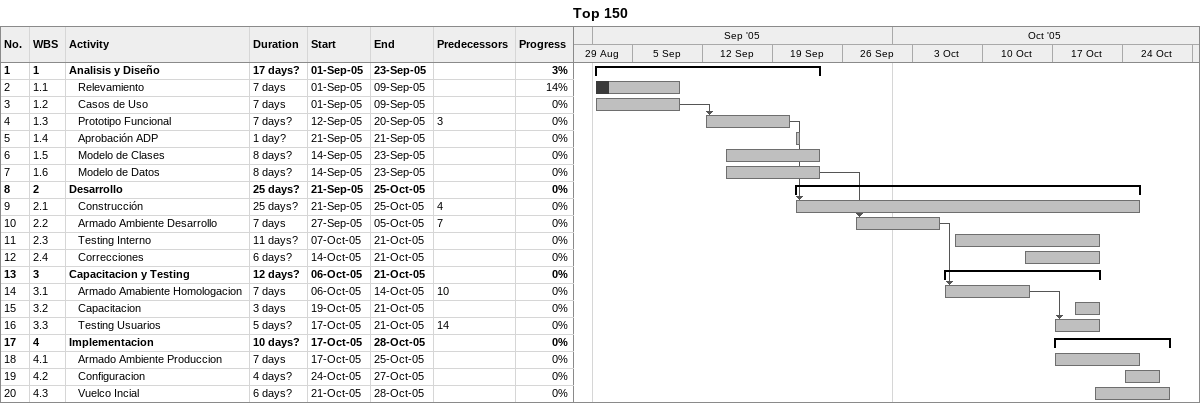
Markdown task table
Top 150

| ID | WBS | Task | Duration | Start | Finish | Predecessors | % complete |
|---|---|---|---|---|---|---|---|
| 1 | 1 | **Analisis y Diseño** | 17d? | 2005-09-01 | 2005-09-23 |  | 3 |
| 2 | 1.1 | Relevamiento | 7d | 2005-09-01 | 2005-09-09 |  | 14 |
| 3 | 1.2 | Casos de Uso | 7d | 2005-09-01 | 2005-09-09 |  | 0 |
| 4 | 1.3 | Prototipo Funcional | 7d? | 2005-09-12 | 2005-09-20 | 3 | 0 |
| 5 | 1.4 | Aprobación ADP | 1d? | 2005-09-21 | 2005-09-21 |  | 0 |
| 6 | 1.5 | Modelo de Clases | 8d? | 2005-09-14 | 2005-09-23 |  | 0 |
| 7 | 1.6 | Modelo de Datos | 8d? | 2005-09-14 | 2005-09-23 |  | 0 |
| 8 | 2 | **Desarrollo** | 25d? | 2005-09-21 | 2005-10-25 |  | 0 |
| 9 | 2.1 | Construcción | 25d? | 2005-09-21 | 2005-10-25 | 4 | 0 |
| 10 | 2.2 | Armado Ambiente Desarrollo | 7d | 2005-09-27 | 2005-10-05 | 7 | 0 |
| 11 | 2.3 | Testing Interno | 11d? | 2005-10-07 | 2005-10-21 |  | 0 |
| 12 | 2.4 | Correcciones | 6d? | 2005-10-14 | 2005-10-21 |  | 0 |
| 13 | 3 | **Capacitacion y Testing** | 12d? | 2005-10-06 | 2005-10-21 |  | 0 |
| 14 | 3.1 | Armado Amabiente Homologacion | 7d | 2005-10-06 | 2005-10-14 | 10 | 0 |
| 15 | 3.2 | Capacitacion | 3d | 2005-10-19 | 2005-10-21 |  | 0 |
| 16 | 3.3 | Testing Usuarios | 5d? | 2005-10-17 | 2005-10-21 | 14 | 0 |
| 17 | 4 | **Implementacion** | 10d? | 2005-10-17 | 2005-10-28 |  | 0 |
| 18 | 4.1 | Armado Ambiente Produccion | 7d | 2005-10-17 | 2005-10-25 |  | 0 |
| 19 | 4.2 | Configuracion | 4d? | 2005-10-24 | 2005-10-27 |  | 0 |
| 20 | 4.3 | Vuelco Incial | 6d? | 2005-10-21 | 2005-10-28 |  | 0 |
